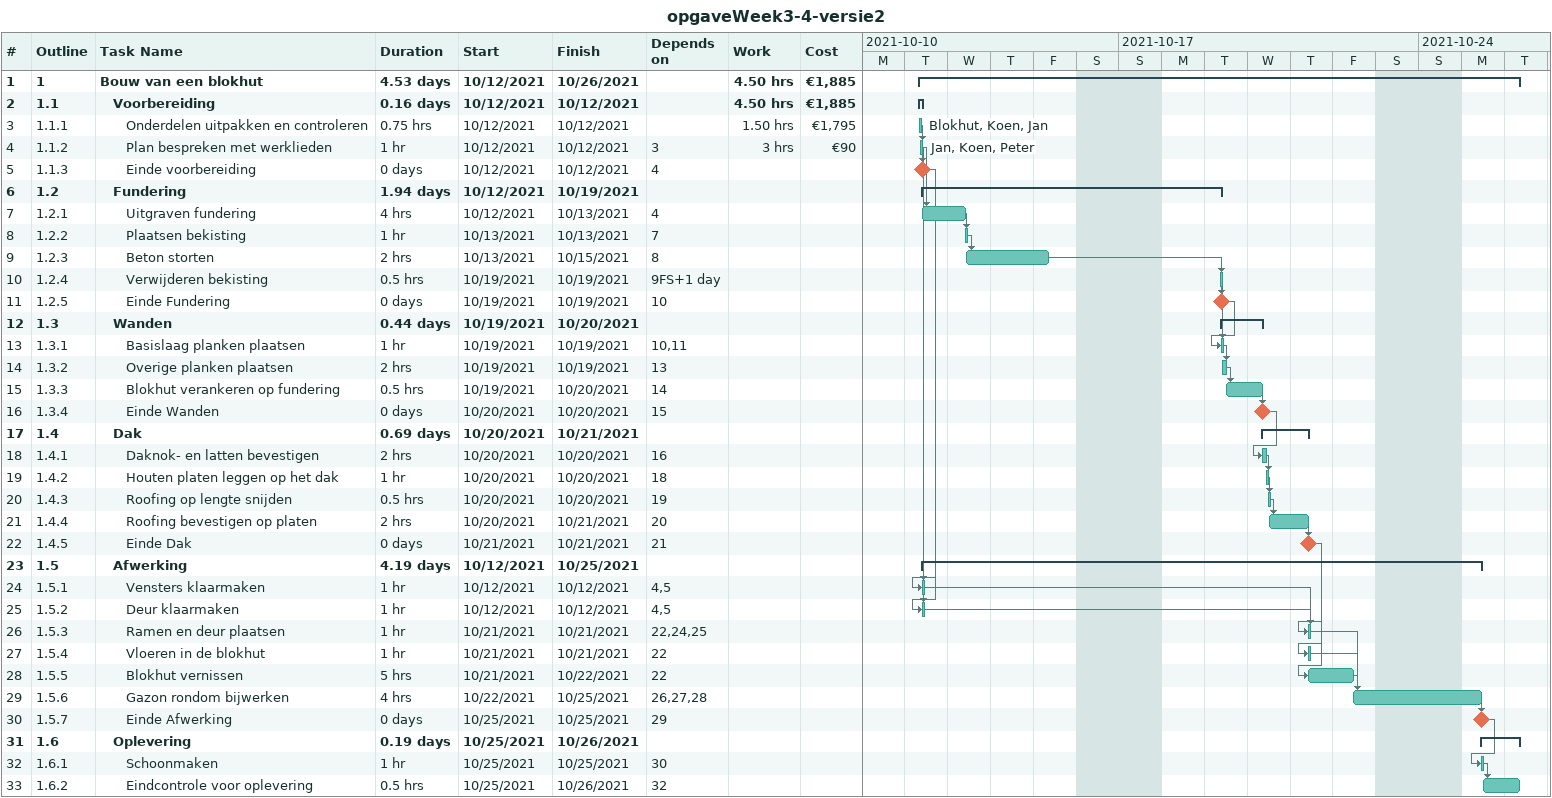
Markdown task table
opgaveWeek3-4-versie2

| ID | WBS | Task | Duration | Start | Finish | Predecessors | Resources | Work (h) | Cost (€) |
|---|---|---|---|---|---|---|---|---|---|
| 1 | 1 | **Bouw van een blokhut** | 4.53d | 2021-10-12 | 2021-10-26 |  |  | 4.50 | 1885 |
| 2 | 1.1 | **Voorbereiding** | 0.16d | 2021-10-12 | 2021-10-12 |  |  | 4.50 | 1885 |
| 3 | 1.1.1 | Onderdelen uitpakken en controleren | 0.75h | 2021-10-12 | 2021-10-12 |  | Blokhut, Koen, Jan | 1.50 | 1795 |
| 4 | 1.1.2 | Plan bespreken met werklieden | 1h | 2021-10-12 | 2021-10-12 | 3 | Jan, Koen, Peter | 3 | 90 |
| 5 | 1.1.3 | Einde voorbereiding | 0d | 2021-10-12 | 2021-10-12 | 4 |  |  |  |
| 6 | 1.2 | **Fundering** | 1.94d | 2021-10-12 | 2021-10-19 |  |  |  |  |
| 7 | 1.2.1 | Uitgraven fundering | 4h | 2021-10-12 | 2021-10-13 | 4 |  |  |  |
| 8 | 1.2.2 | Plaatsen bekisting | 1h | 2021-10-13 | 2021-10-13 | 7 |  |  |  |
| 9 | 1.2.3 | Beton storten | 2h | 2021-10-13 | 2021-10-15 | 8 |  |  |  |
| 10 | 1.2.4 | Verwijderen bekisting | 0.5h | 2021-10-19 | 2021-10-19 | 9FS+1d |  |  |  |
| 11 | 1.2.5 | Einde Fundering | 0d | 2021-10-19 | 2021-10-19 | 10 |  |  |  |
| 12 | 1.3 | **Wanden** | 0.44d | 2021-10-19 | 2021-10-20 |  |  |  |  |
| 13 | 1.3.1 | Basislaag planken plaatsen | 1h | 2021-10-19 | 2021-10-19 | 10, 11 |  |  |  |
| 14 | 1.3.2 | Overige planken plaatsen | 2h | 2021-10-19 | 2021-10-19 | 13 |  |  |  |
| 15 | 1.3.3 | Blokhut verankeren op fundering | 0.5h | 2021-10-19 | 2021-10-20 | 14 |  |  |  |
| 16 | 1.3.4 | Einde Wanden | 0d | 2021-10-20 | 2021-10-20 | 15 |  |  |  |
| 17 | 1.4 | **Dak** | 0.69d | 2021-10-20 | 2021-10-21 |  |  |  |  |
| 18 | 1.4.1 | Daknok- en latten bevestigen | 2h | 2021-10-20 | 2021-10-20 | 16 |  |  |  |
| 19 | 1.4.2 | Houten platen leggen op het dak | 1h | 2021-10-20 | 2021-10-20 | 18 |  |  |  |
| 20 | 1.4.3 | Roofing op lengte snijden | 0.5h | 2021-10-20 | 2021-10-20 | 19 |  |  |  |
| 21 | 1.4.4 | Roofing bevestigen op platen | 2h | 2021-10-20 | 2021-10-21 | 20 |  |  |  |
| 22 | 1.4.5 | Einde Dak | 0d | 2021-10-21 | 2021-10-21 | 21 |  |  |  |
| 23 | 1.5 | **Afwerking** | 4.19d | 2021-10-12 | 2021-10-25 |  |  |  |  |
| 24 | 1.5.1 | Vensters klaarmaken | 1h | 2021-10-12 | 2021-10-12 | 4, 5 |  |  |  |
| 25 | 1.5.2 | Deur klaarmaken | 1h | 2021-10-12 | 2021-10-12 | 4, 5 |  |  |  |
| 26 | 1.5.3 | Ramen en deur plaatsen | 1h | 2021-10-21 | 2021-10-21 | 22, 24, 25 |  |  |  |
| 27 | 1.5.4 | Vloeren in de blokhut | 1h | 2021-10-21 | 2021-10-21 | 22 |  |  |  |
| 28 | 1.5.5 | Blokhut vernissen | 5h | 2021-10-21 | 2021-10-22 | 22 |  |  |  |
| 29 | 1.5.6 | Gazon rondom bijwerken | 4h | 2021-10-22 | 2021-10-25 | 26, 27, 28 |  |  |  |
| 30 | 1.5.7 | Einde Afwerking | 0d | 2021-10-25 | 2021-10-25 | 29 |  |  |  |
| 31 | 1.6 | **Oplevering** | 0.19d | 2021-10-25 | 2021-10-26 |  |  |  |  |
| 32 | 1.6.1 | Schoonmaken | 1h | 2021-10-25 | 2021-10-25 | 30 |  |  |  |
| 33 | 1.6.2 | Eindcontrole voor oplevering | 0.5h | 2021-10-25 | 2021-10-26 | 32 |  |  |  |
